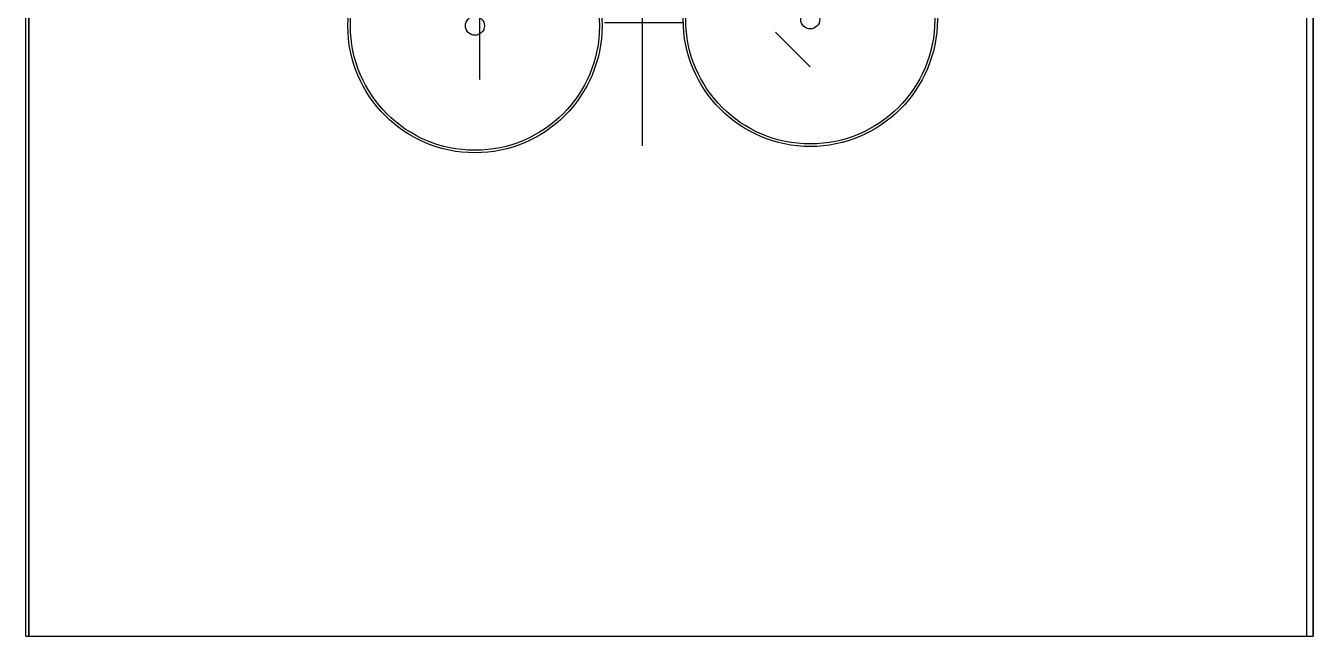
# Model space of a CAD drawing. Header units: inches. Extents: x 0.4 to 54.4, y 1 to 73.5.
# Drawn here: x 2.7 to 54.4, y 1 to 25.5 of the extents above; entities that cross this region are included whole.
import ezdxf

# ---------------------------------------------------------------- set-up
doc = ezdxf.new("R2010")
doc.units = ezdxf.units.IN
for name, color, linetype in [('Bottom Layer', 5, 'Continuous'), ('Bottom Solder', 6, 'Continuous'), ('Mechanical 13', 56, 'Continuous'), ('Mechanical 15', 56, 'Continuous'), ('Multi-Layer', 9, 'Continuous'), ('Pad Holes', 156, 'Continuous'), ('Top Layer', 1, 'Continuous'), ('Top Overlay', 2, 'Continuous'), ('Top Solder', 216, 'Continuous')]:
    doc.layers.add(name, color=color, linetype=linetype)

# ---------------------------------------------------------------- blocks, each defined once
blk = doc.blocks.new('PCBC_________1____________2_22')
at = {"layer": 'Bottom Layer'}
for centre in [(6.858, 0.254), (-6.604, 0)]:
    blk.add_circle(centre, 5, dxfattribs=at)
at = {"layer": 'Bottom Solder'}
for centre in [(6.858, 0.254), (-6.604, 0)]:
    blk.add_circle(centre, 5.102, dxfattribs=at)
at = {"layer": 'Mechanical 13'}
for p, q in [((-24.511, -24.511), (-24.511, 26.543)), ((-24.511, 26.543), (26.797, 26.543)), ((26.797, -24.511), (26.797, 26.543)), ((-24.511, -24.511), (26.797, -24.511))]:
    blk.add_line(p, q, dxfattribs=at)
at = {"layer": 'Mechanical 15'}
for p, q in [((-24.511, 26.67), (-24.511, -24.511)), ((-24.511, 26.67), (27.051, 26.67)), ((27.051, 26.67), (27.051, -24.511)), ((0.127, -4.826), (0.127, 4.826)), ((-1.397, 0.127), (1.778, 0.127)), ((-24.511, -24.511), (27.051, -24.511))]:
    blk.add_line(p, q, dxfattribs=at)
at = {"layer": 'Multi-Layer'}
for centre in [(6.858, 0.254), (-6.604, 0)]:
    blk.add_circle(centre, 5, dxfattribs=at)
at = {"layer": 'Pad Holes'}
for centre in [(6.858, 0.254), (-6.604, 0)]:
    blk.add_circle(centre, 0.381, dxfattribs=at)
at = {"layer": 'Top Layer'}
for centre in [(6.858, 0.254), (-6.604, 0)]:
    blk.add_circle(centre, 5, dxfattribs=at)
at = {"layer": 'Top Overlay'}
for p, q in [((-24.638, -24.511), (-24.638, 26.797)), ((-24.511, 26.797), (27.051, 26.797)), ((27.051, -24.511), (27.051, 26.797)), ((-24.638, -24.511), (27.051, -24.511))]:
    blk.add_line(p, q, dxfattribs=at)
at = {"layer": 'Top Solder'}
for centre in [(6.858, 0.254), (-6.604, 0)]:
    blk.add_circle(centre, 5.102, dxfattribs=at)

msp = doc.modelspace()

# ---------------------------------------------------------------- linework, layer by layer
at = {"layer": 'Top Layer'}
for p, q in [((20.892, 23.368), (20.892, 44.26)), ((32.766, 25.273), (34.163, 23.876))]:
    msp.add_line(p, q, dxfattribs=at)

# ---------------------------------------------------------------- block references
msp.add_blockref('PCBC_________1____________2_22', (27.305, 25.527))

doc.saveas('drawing.dxf')
